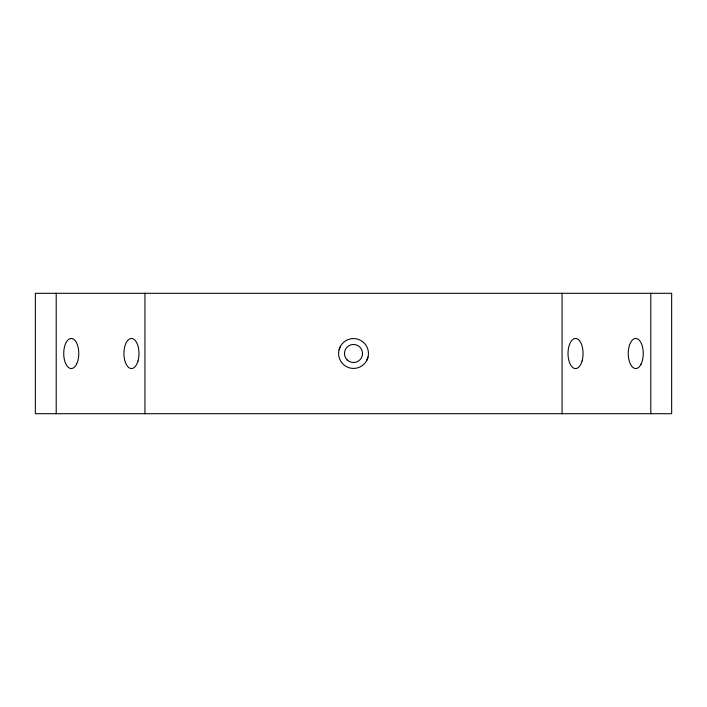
<?xml version="1.0" encoding="UTF-8"?>
<svg xmlns="http://www.w3.org/2000/svg" width="707" height="707" viewBox="0 0 707 707"><rect width="100%" height="100%" fill="white"/><g stroke="black" fill="none" stroke-linecap="round" stroke-linejoin="round"><path stroke-width="1.06" d="M339.042 349.912L340.465 346.289M366.597 360.711L368.02 357.088A14.927 14.927 0 0 0 349.391 339.157A14.927 14.927 0 0 0 343.178 364.255A14.927 14.927 0 0 0 368.02 357.088M650.793 293.299L650.793 413.701M562.056 293.299L562.056 413.701M144.944 293.299L144.944 413.701M56.207 293.299L56.207 413.701M671.65 293.299L35.35 293.299L35.35 413.701L671.65 413.701L671.65 293.299M137.98 361.03A15.05 7.53 -90 0 0 131.467 338.45A15.05 7.53 -90 0 0 124.945 361.03A15.05 7.53 -90 0 0 137.98 361.03M76.577 364.14A15.05 7.53 -90 0 0 73.201 338.962A15.05 7.53 -90 0 0 63.984 357.397A15.05 7.53 -90 0 0 76.577 364.14M582.055 361.03A15.05 7.521 -90 0 0 575.533 338.45A15.05 7.521 -90 0 0 569.02 361.03A15.05 7.521 -90 0 0 582.055 361.03M641.063 364.14A15.05 7.521 -90 0 0 637.687 338.962A15.05 7.521 -90 0 0 628.479 357.397A15.05 7.521 -90 0 0 641.063 364.14M347.19 359.96A9.032 9.032 0 0 0 362.249 355.727A9.032 9.032 0 0 0 351.052 344.804A9.032 9.032 0 0 0 347.19 359.96"/></g></svg>
